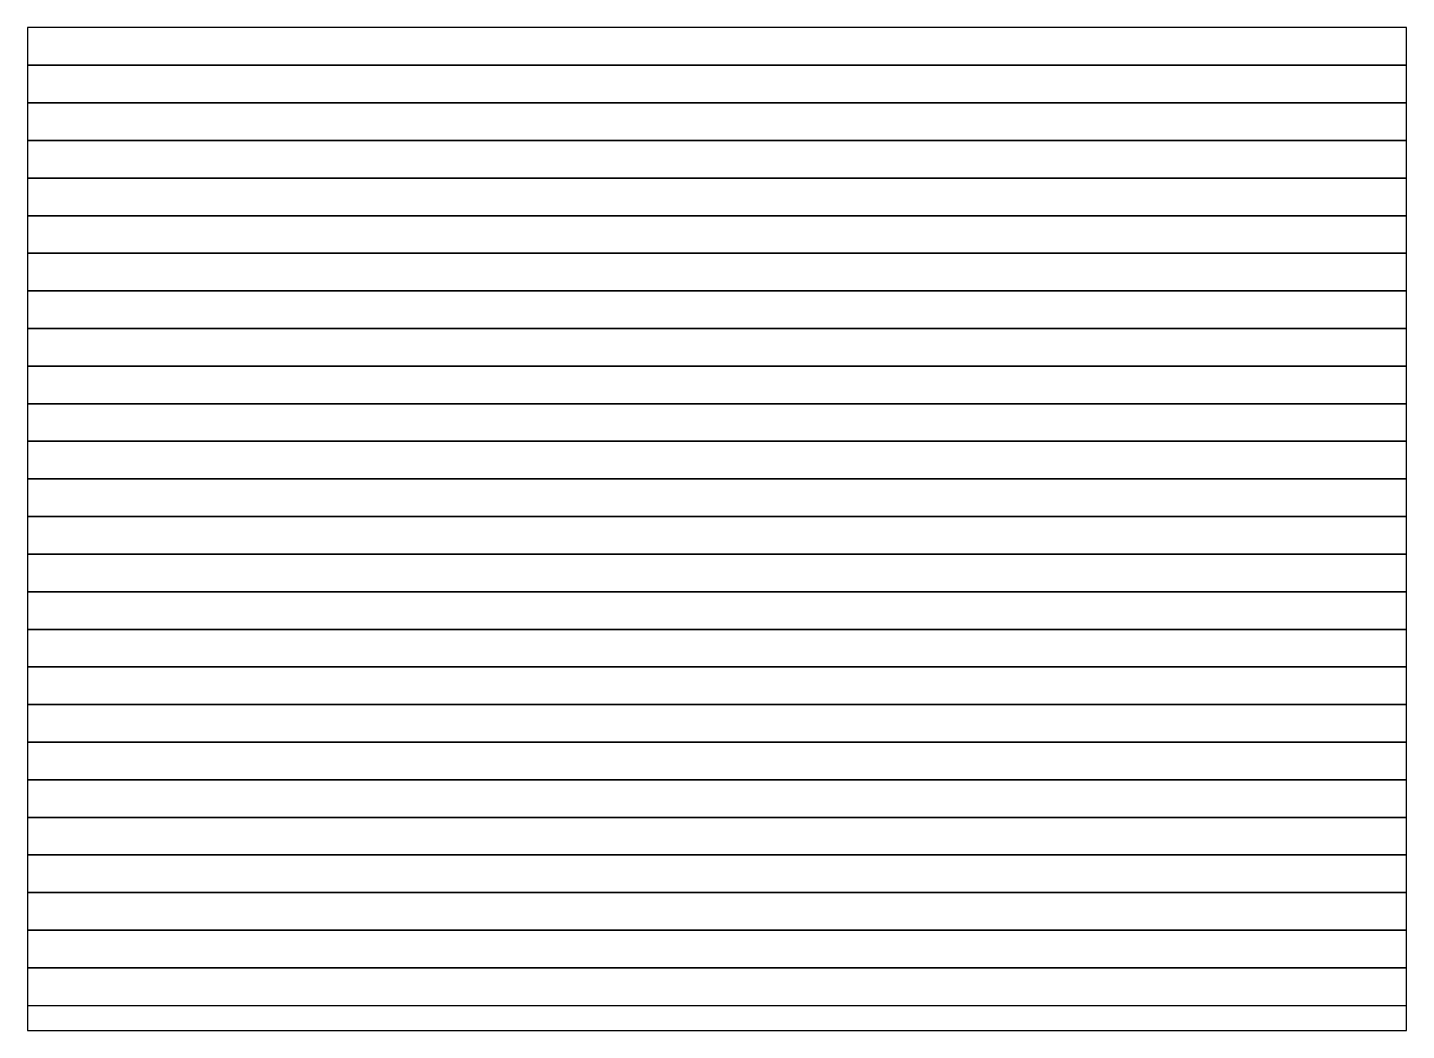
# Model space of a CAD drawing. Header units: millimetres. Extents: x 11912 to 13012, y -9032 to -8232.
import ezdxf

# ---------------------------------------------------------------- set-up
doc = ezdxf.new("R2010")
doc.units = ezdxf.units.MM
doc.header["$MEASUREMENT"] = 0
doc.layers.add('Default', color=7, linetype='Continuous', true_color=0xffffff)
doc.layers.add('fabric', color=5, linetype='Continuous', true_color=0x0000ff)

msp = doc.modelspace()

# ---------------------------------------------------------------- linework, layer by layer
at = {"layer": 'Default'}
for p, q in [((13012.2, -8232.3), (11912.2, -8232.3)), ((11912.2, -8232.3), (11912.2, -9032.3)), ((13012.2, -9032.3), (13012.2, -8232.3)), ((11912.2, -9032.3), (13012.2, -9032.3))]:
    msp.add_line(p, q, dxfattribs=at)
at = {"layer": 'fabric'}
for p, q in [((13012.2, -8232.3), (11912.2, -8232.3)), ((11912.2, -8232.3), (11912.2, -8262.3)), ((11912.2, -8262.3), (13012.2, -8262.3)), ((13012.2, -8262.3), (11912.2, -8262.3)), ((11912.2, -8262.3), (11912.2, -8292.3)), ((11912.2, -8292.3), (13012.2, -8292.3)), ((13012.2, -8292.3), (11912.2, -8292.3)), ((11912.2, -8292.3), (11912.2, -8322.3)), ((11912.2, -8322.3), (13012.2, -8322.3)), ((13012.2, -8322.3), (11912.2, -8322.3)), ((11912.2, -8322.3), (11912.2, -8352.3)), ((11912.2, -8352.3), (13012.2, -8352.3)), ((13012.2, -8352.3), (11912.2, -8352.3)), ((11912.2, -8352.3), (11912.2, -8382.3)), ((11912.2, -8382.3), (13012.2, -8382.3)), ((13012.2, -8382.3), (11912.2, -8382.3)), ((11912.2, -8382.3), (11912.2, -8412.3)), ((11912.2, -8412.3), (13012.2, -8412.3)), ((13012.2, -8412.3), (11912.2, -8412.3)), ((11912.2, -8412.3), (11912.2, -8442.3)), ((13012.2, -8442.3), (11912.2, -8442.3)), ((11912.2, -8442.3), (11912.2, -8472.3)), ((11912.2, -8442.3), (13012.2, -8442.3)), ((13012.2, -8472.3), (11912.2, -8472.3)), ((11912.2, -8472.3), (11912.2, -8502.3)), ((11912.2, -8472.3), (13012.2, -8472.3)), ((13012.2, -8502.3), (11912.2, -8502.3)), ((11912.2, -8502.3), (11912.2, -8532.3)), ((11912.2, -8502.3), (13012.2, -8502.3)), ((13012.2, -8532.3), (11912.2, -8532.3)), ((11912.2, -8532.3), (11912.2, -8562.3)), ((11912.2, -8532.3), (13012.2, -8532.3)), ((11912.2, -8562.3), (13012.2, -8562.3)), ((13012.2, -8562.3), (11912.2, -8562.3)), ((11912.2, -8562.3), (11912.2, -8592.3)), ((13012.2, -8592.3), (11912.2, -8592.3)), ((11912.2, -8592.3), (11912.2, -8622.3)), ((11912.2, -8592.3), (13012.2, -8592.3)), ((13012.2, -8622.3), (11912.2, -8622.3)), ((11912.2, -8622.3), (11912.2, -8652.3)), ((11912.2, -8622.3), (13012.2, -8622.3)), ((13012.2, -8652.3), (11912.2, -8652.3)), ((11912.2, -8652.3), (11912.2, -8682.3)), ((11912.2, -8652.3), (13012.2, -8652.3)), ((13012.2, -8682.3), (11912.2, -8682.3)), ((11912.2, -8682.3), (11912.2, -8712.3)), ((11912.2, -8682.3), (13012.2, -8682.3)), ((11912.2, -8712.3), (13012.2, -8712.3)), ((13012.2, -8712.3), (11912.2, -8712.3)), ((11912.2, -8712.3), (11912.2, -8742.3)), ((13012.2, -8742.3), (11912.2, -8742.3)), ((11912.2, -8742.3), (11912.2, -8772.3)), ((11912.2, -8742.3), (13012.2, -8742.3)), ((13012.2, -8772.3), (11912.2, -8772.3)), ((11912.2, -8772.3), (11912.2, -8802.3)), ((11912.2, -8772.3), (13012.2, -8772.3)), ((13012.2, -8802.3), (11912.2, -8802.3)), ((11912.2, -8802.3), (11912.2, -8832.3)), ((11912.2, -8802.3), (13012.2, -8802.3)), ((13012.2, -8832.3), (11912.2, -8832.3)), ((11912.2, -8832.3), (11912.2, -8862.3)), ((11912.2, -8832.3), (13012.2, -8832.3)), ((11912.2, -8862.3), (13012.2, -8862.3)), ((13012.2, -8862.3), (11912.2, -8862.3)), ((11912.2, -8862.3), (11912.2, -8892.3)), ((13012.2, -8892.3), (11912.2, -8892.3)), ((11912.2, -8892.3), (11912.2, -8922.3)), ((11912.2, -8892.3), (13012.2, -8892.3)), ((13012.2, -8922.3), (11912.2, -8922.3)), ((11912.2, -8922.3), (11912.2, -8952.3)), ((11912.2, -8922.3), (13012.2, -8922.3)), ((13012.2, -8952.3), (11912.2, -8952.3)), ((11912.2, -8952.3), (11912.2, -8982.3)), ((11912.2, -8952.3), (13012.2, -8952.3)), ((13012.2, -8982.3), (11912.2, -8982.3)), ((11912.2, -8982.3), (11912.2, -9012.3)), ((11912.2, -8982.3), (13012.2, -8982.3)), ((11912.2, -9012.3), (13012.2, -9012.3))]:
    msp.add_line(p, q, dxfattribs=at)

doc.saveas('drawing.dxf')
